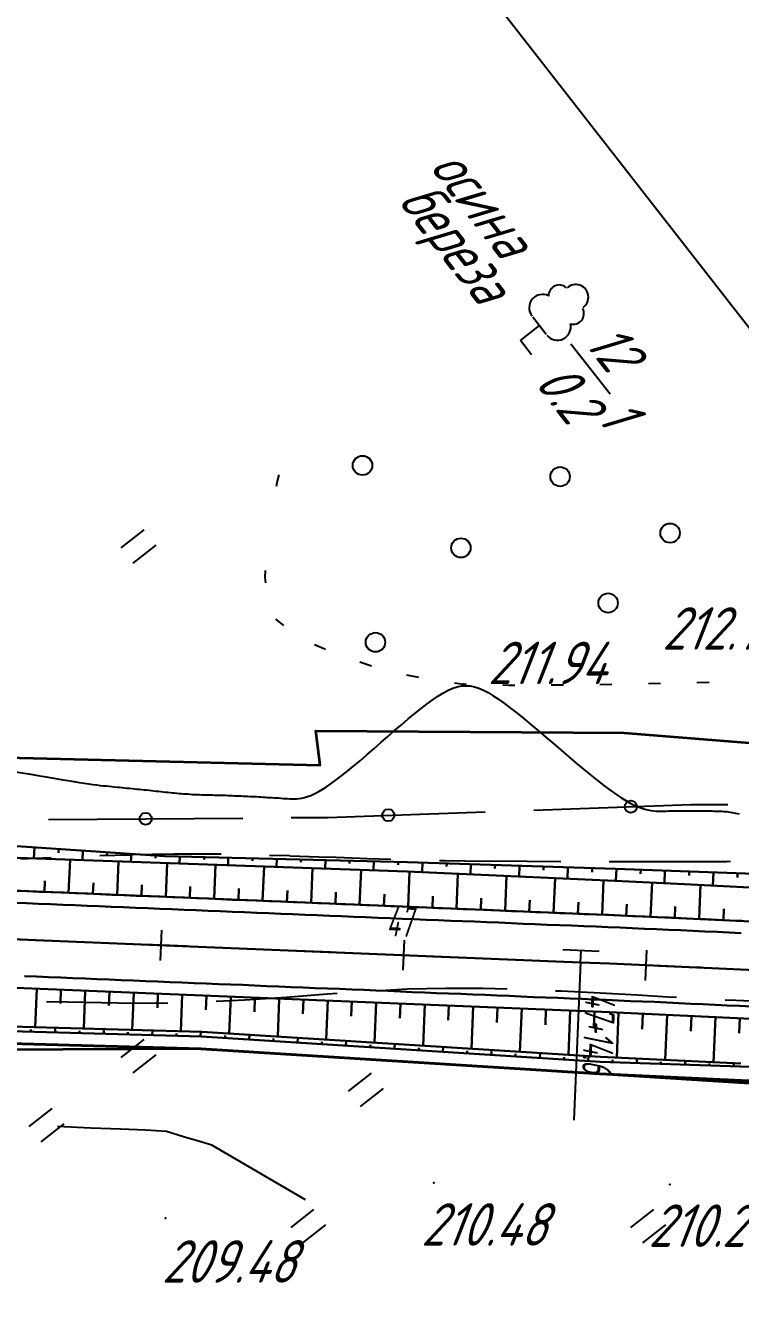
# Model space of a CAD drawing. Header units: millimetres. Extents: x -698 to 8131, y -704 to 4503.
# Drawn here: x 3492 to 3551, y 2545.4 to 2649.9 of the extents above; entities that cross this region are included whole.
import ezdxf

# ---------------------------------------------------------------- set-up
doc = ezdxf.new("R2010")
doc.units = ezdxf.units.MM
doc.linetypes.add('CONTI', pattern=[0])
doc.linetypes.add('STROT', pattern=[1.7, 0.5, -1.2])
for name, color, linetype, lineweight in [('10', 1, 'Continuous', 35), ('КОПИЯ_ОСЬ_13_ОТКОСЫ', 7, 'Continuous', 30), ('ОСЬ_ВЕРХ_ПОКРЫТИЯ_ГРАНИЦЫ_ПОЛОС', 7, 'Continuous', 30), ('ОСЬ_ВЕРХ_ПОКРЫТИЯ_ОСЬ', 1, 'Continuous', 30)]:
    doc.layers.add(name, color=color, linetype=linetype, lineweight=lineweight)
for name, color, linetype in [('_Ростелеком', 6, 'Continuous'), ('GOR_BDEFAULT', 212, 'CONTI'), ('NAD_MDEFAULT', 7, 'CONTI'), ('PI_OTDEFAULT', 172, 'CONTI'), ('PI_TTDEFAULT', 5, 'CONTI'), ('PLN_O', 7, 'CONTI'), ('SIT_LDEFAULT', 7, 'CONTI'), ('USLZNDEFAULT', 7, 'CONTI'), ('ZAPSKDEFAULT', 7, 'CONTI'), ('ОСЬ_ВЕРХ_ПОКРЫТИЯ_ПИКЕТЫ', 1, 'Continuous'), ('ОСЬ_ВЕРХ_ПОКРЫТИЯ_РАЗБИВКА_КРИВ', 1, 'Continuous'), ('разметка', 7, 'Continuous')]:
    doc.layers.add(name, color=color, linetype=linetype)
doc.styles.add('eskd', font='isocpeui.ttf', dxfattribs={"width": 1.2})
doc.styles.get("Standard").update_dxf_attribs({"font": 'isocpeui.ttf'})
doc.styles.add('STYLE1', font='isocpeui.ttf', dxfattribs={"width": 0.9})
doc.linetypes.add('кабель_связи_проект.', pattern='A,10,-1,["/",STYLE1,S=3,R=0,X=0,Y=-1.5],-4.1', length=15.1)

# ---------------------------------------------------------------- blocks, each defined once
blk = doc.blocks.new('BL_2011')
at = {"color": 0}
for p, q in [((0, 0), (0, 2.4)), ((1.6, 0), (1.6, 2.4))]:
    blk.add_line(p, q, dxfattribs=at)
blk = doc.blocks.new('BL_2002')
at = {"color": 0}
blk.add_circle((0, 0), 0.8, dxfattribs=at)
blk = doc.blocks.new('BL_104')
at = {"color": 0}
for p, q in [((-0.9, 2), (0.9, 2)), ((0, 0), (0, 2)), ((1.5, 0), (0, 0))]:
    blk.add_line(p, q, dxfattribs=at)
for centre, radius, start, end in [((0, 5.8), 1.04, 358, 185), ((-0.94, 4.8), 0.88, 100, 235), ((0.94, 4.8), 0.88, 305, 80), ((-1, 3.1), 1.1, 115, 270), ((1, 3.1), 1.1, 270, 65)]:
    blk.add_arc(centre, radius, start, end, dxfattribs=at)

msp = doc.modelspace()

# ---------------------------------------------------------------- linework, layer by layer
at = {"linetype": 'Continuous'}
msp.add_line((3654.79, 2493), (3495.66, 2696.68), dxfattribs=at)
at = {"layer": '10'}
for points in [[(3061.58, 2646.56), (3212.79, 2609.87), (3273.66, 2602.11), (3271.1, 2595.66), (3409.29, 2591.52), (3516.34, 2588.93), (3515.98, 2591.76), (3541.39, 2591.59), (3593.98, 2587.39), (3634.4, 2583.02), (3633.88, 2573.98), (3679.52, 2569.54), (3719.52, 2565.64), (3757.02, 2562)], [(3742.66, 2545.46), (3674.27, 2552.24), (3633.71, 2556.25), (3575.63, 2561.19), (3506.5, 2565.56), (3466.7, 2565.36), (3412.55, 2565.96), (3379.5, 2567.81), (3348.97, 2569.96), (3318.1, 2572.35), (3295.08, 2574.17), (3259.31, 2576.72), (3254.19, 2574.07), (3227.76, 2577.13), (3233.08, 2580.86), (3171.83, 2595.07), (3065.79, 2626.56)]]:
    msp.add_lwpolyline(points, dxfattribs=at)
at = {"layer": '_Ростелеком', "linetype": 'кабель_связи_проект.', "lineweight": 40, "ltscale": 0.25}
msp.add_lwpolyline([(3065.79, 2626.56), (3149.95, 2601.57), (3171.83, 2595.07), (3208.03, 2586.68), (3233.08, 2580.86), (3259.31, 2576.72), (3277.2, 2575.45), (3295.47, 2574.14), (3315.84, 2572.53), (3357.3, 2570.12), (3488.79, 2566.05), (3506.5, 2565.56), (3539.35, 2563.49), (3578, 2561.68), (3640.62, 2556.87), (3702.25, 2549.47), (3742.66, 2545.46)], dxfattribs=at)
at = {"layer": 'GOR_BDEFAULT', "color": 212, "flags": 128}
for points, elevation in [([(3464.43, 2592.01), (3465.13, 2592.04), (3465.75, 2592.06), (3466.29, 2592.08), (3466.76, 2592.09), (3467.17, 2592.1), (3467.52, 2592.1), (3467.82, 2592.1), (3468.07, 2592.1), (3468.28, 2592.09), (3468.45, 2592.08), (3468.6, 2592.07), (3468.72, 2592.05), (3468.83, 2592.04), (3468.92, 2592.02), (3469.01, 2592), (3469.1, 2591.99), (3469.19, 2591.97), (3469.28, 2591.95), (3469.37, 2591.94), (3469.46, 2591.92), (3469.55, 2591.9), (3469.64, 2591.88), (3469.74, 2591.87), (3469.83, 2591.85), (3469.92, 2591.83), (3470.02, 2591.82), (3470.11, 2591.8), (3470.21, 2591.78), (3470.31, 2591.76), (3470.4, 2591.75), (3470.5, 2591.73), (3470.6, 2591.71), (3470.7, 2591.69), (3470.8, 2591.68), (3470.9, 2591.66), (3471, 2591.64), (3471.1, 2591.62), (3471.2, 2591.61), (3471.31, 2591.59), (3471.41, 2591.57), (3471.52, 2591.55), (3471.62, 2591.54), (3471.73, 2591.52), (3471.84, 2591.5), (3471.95, 2591.48), (3472.06, 2591.47), (3472.17, 2591.45), (3472.28, 2591.43), (3472.39, 2591.41), (3472.51, 2591.4), (3472.62, 2591.38), (3472.74, 2591.36), (3472.86, 2591.34), (3472.98, 2591.33), (3473.1, 2591.31), (3473.22, 2591.29), (3473.35, 2591.27), (3473.47, 2591.26), (3473.6, 2591.24), (3473.72, 2591.22), (3473.85, 2591.2), (3473.99, 2591.18), (3474.12, 2591.17), (3474.25, 2591.15), (3474.39, 2591.13), (3474.53, 2591.11), (3474.67, 2591.09), (3474.81, 2591.07), (3474.95, 2591.05), (3475.09, 2591.03), (3475.24, 2591.01), (3475.39, 2591), (3475.53, 2590.98), (3475.69, 2590.96), (3475.84, 2590.94), (3475.99, 2590.92), (3476.15, 2590.9), (3476.3, 2590.87), (3476.46, 2590.85), (3476.62, 2590.83), (3476.79, 2590.81), (3476.95, 2590.79), (3477.12, 2590.77), (3477.28, 2590.75), (3477.45, 2590.73), (3477.62, 2590.7), (3477.79, 2590.68), (3477.97, 2590.66), (3478.14, 2590.64), (3478.32, 2590.62), (3478.49, 2590.59), (3478.68, 2590.57), (3478.87, 2590.55), (3479.07, 2590.52), (3479.3, 2590.49), (3479.54, 2590.46), (3479.8, 2590.42), (3480.09, 2590.37), (3480.41, 2590.32), (3480.76, 2590.27), (3481.15, 2590.2), (3481.59, 2590.13), (3482.07, 2590.05), (3482.59, 2589.96), (3483.17, 2589.86), (3483.8, 2589.74), (3484.48, 2589.62), (3485.2, 2589.49), (3485.96, 2589.35), (3486.74, 2589.21), (3487.54, 2589.07), (3488.35, 2588.92), (3489.17, 2588.77), (3489.98, 2588.62), (3490.79, 2588.47), (3491.57, 2588.33), (3492.33, 2588.2), (3493.06, 2588.07), (3493.75, 2587.95), (3494.39, 2587.84), (3494.99, 2587.74), (3495.53, 2587.65), (3496.02, 2587.57), (3496.47, 2587.5), (3496.88, 2587.44), (3497.26, 2587.38), (3497.6, 2587.34), (3497.91, 2587.3), (3498.2, 2587.26), (3498.46, 2587.23), (3498.71, 2587.21), (3498.94, 2587.18), (3499.16, 2587.16), (3499.38, 2587.14), (3499.59, 2587.12), (3499.79, 2587.1), (3500, 2587.08), (3500.21, 2587.06), (3500.41, 2587.04), (3500.62, 2587.02), (3500.83, 2587), (3501.03, 2586.98), (3501.23, 2586.96), (3501.43, 2586.94), (3501.64, 2586.92), (3501.84, 2586.9), (3502.03, 2586.88), (3502.23, 2586.86), (3502.43, 2586.84), (3502.62, 2586.82), (3502.82, 2586.79), (3503.01, 2586.77), (3503.2, 2586.75), (3503.39, 2586.73), (3503.58, 2586.71), (3503.77, 2586.69), (3503.96, 2586.67), (3504.15, 2586.65), (3504.33, 2586.64), (3504.52, 2586.62), (3504.7, 2586.6), (3504.89, 2586.59), (3505.07, 2586.57), (3505.26, 2586.56), (3505.44, 2586.55), (3505.62, 2586.53), (3505.8, 2586.52), (3505.99, 2586.52), (3506.17, 2586.51), (3506.35, 2586.5), (3506.53, 2586.49), (3506.72, 2586.49), (3506.9, 2586.48), (3507.08, 2586.48), (3507.26, 2586.47), (3507.44, 2586.47), (3507.63, 2586.46), (3507.81, 2586.46), (3507.99, 2586.45), (3508.17, 2586.45), (3508.35, 2586.44), (3508.53, 2586.44), (3508.72, 2586.43), (3508.9, 2586.42), (3509.08, 2586.42), (3509.26, 2586.41), (3509.45, 2586.4), (3509.63, 2586.4), (3509.81, 2586.39), (3509.99, 2586.38), (3510.18, 2586.37), (3510.36, 2586.36), (3510.54, 2586.35), (3510.72, 2586.35), (3510.91, 2586.34), (3511.09, 2586.33), (3511.27, 2586.32), (3511.45, 2586.31), (3511.64, 2586.29), (3511.82, 2586.28), (3512, 2586.27), (3512.18, 2586.26), (3512.37, 2586.25), (3512.55, 2586.24), (3512.73, 2586.23), (3512.91, 2586.22), (3513.1, 2586.2), (3513.28, 2586.19), (3513.46, 2586.18), (3513.64, 2586.17), (3513.83, 2586.16), (3514.01, 2586.15), (3514.2, 2586.15), (3514.4, 2586.16), (3514.6, 2586.18), (3514.82, 2586.21), (3515.05, 2586.26), (3515.3, 2586.34), (3515.56, 2586.43), (3515.85, 2586.56), (3516.16, 2586.72), (3516.49, 2586.91), (3516.85, 2587.13), (3517.24, 2587.4), (3517.66, 2587.71), (3518.12, 2588.06), (3518.6, 2588.45), (3519.11, 2588.87), (3519.65, 2589.32), (3520.2, 2589.8), (3520.76, 2590.28), (3521.33, 2590.78), (3521.9, 2591.28), (3522.47, 2591.78), (3523.04, 2592.26), (3523.59, 2592.73), (3524.14, 2593.18), (3524.66, 2593.6), (3525.16, 2593.99), (3525.64, 2594.33), (3526.08, 2594.64), (3526.5, 2594.89), (3526.89, 2595.1), (3527.27, 2595.26), (3527.63, 2595.38), (3527.99, 2595.45), (3528.34, 2595.47), (3528.69, 2595.45), (3529.04, 2595.39), (3529.41, 2595.27), (3529.78, 2595.11), (3530.18, 2594.91), (3530.6, 2594.65), (3531.04, 2594.36), (3531.52, 2594.01), (3532.03, 2593.62), (3532.57, 2593.2), (3533.14, 2592.74), (3533.73, 2592.25), (3534.33, 2591.74), (3534.95, 2591.21), (3535.58, 2590.68), (3536.2, 2590.15), (3536.82, 2589.61), (3537.44, 2589.09), (3538.04, 2588.59), (3538.63, 2588.11), (3539.19, 2587.66), (3539.72, 2587.24), (3540.22, 2586.86), (3540.69, 2586.53), (3541.12, 2586.25), (3541.51, 2586), (3541.88, 2585.8), (3542.22, 2585.63), (3542.54, 2585.49), (3542.83, 2585.38), (3543.1, 2585.29), (3543.35, 2585.23), (3543.59, 2585.19), (3543.82, 2585.16), (3544.03, 2585.14), (3544.24, 2585.14), (3544.44, 2585.14), (3544.64, 2585.14), (3544.84, 2585.14), (3545.04, 2585.15), (3545.24, 2585.15), (3545.43, 2585.15), (3545.63, 2585.15), (3545.83, 2585.16), (3546.02, 2585.16), (3546.21, 2585.16), (3546.41, 2585.16), (3546.6, 2585.16), (3546.79, 2585.16), (3546.98, 2585.16), (3547.17, 2585.16), (3547.36, 2585.16), (3547.55, 2585.16), (3547.74, 2585.16), (3547.93, 2585.16), (3548.11, 2585.16), (3548.29, 2585.15), (3548.47, 2585.15), (3548.64, 2585.15), (3548.81, 2585.14), (3548.98, 2585.14), (3549.14, 2585.13), (3549.29, 2585.13), (3549.44, 2585.12), (3549.58, 2585.11), (3549.72, 2585.11), (3549.84, 2585.1), (3549.96, 2585.09), (3550.87, 2584.92)], 212), ([(3515.12, 2553.11), (3507.4, 2557.61), (3506.31, 2557.93), (3505.08, 2558.31), (3503.68, 2558.75), (3501.97, 2558.84), (3499.88, 2558.93), (3497.44, 2559.02), (3494.68, 2559.15)], 210)]:
    msp.add_lwpolyline(points, dxfattribs=dict(at, elevation=elevation))
at = {"layer": 'NAD_MDEFAULT', "color": 0}
msp.add_line((3536.99, 2623.64), (3540.22, 2619.51), dxfattribs=at)
at = {"layer": 'PI_TTDEFAULT', "color": 5}
for p in [(3528.15, 2595.61, 211.94), (3525.69, 2554.5, 210.48), (3545.14, 2554.36, 210.26), (3503.58, 2551.59, 209.48)]:
    msp.add_point(p, dxfattribs=at)
at = {"layer": 'PLN_O'}
for p, q in [((3533.94, 2585.22), (3546.92, 2585.67)), ((3546.92, 2585.67), (3549.93, 2585.67)), ((3493.95, 2584.45), (3509.95, 2584.57)), ((3513.95, 2584.6), (3516.93, 2584.62)), ((3516.93, 2584.62), (3529.94, 2585.08))]:
    msp.add_line(p, q, dxfattribs=at)
for centre in [(3541.94, 2585.5), (3501.95, 2584.51), (3521.95, 2584.8)]:
    msp.add_circle(centre, 0.5, dxfattribs=at)
at = {"layer": 'SIT_LDEFAULT', "color": 7}
for p, q in [((3512.93, 2612.86), (3512.8, 2612.33)), ((3512.8, 2612.33), (3512.7, 2611.88)), ((3511.8, 2604.96), (3511.78, 2604.38)), ((3511.78, 2604.38), (3511.83, 2603.96)), ((3512.66, 2600.96), (3513.31, 2600.42)), ((3515.86, 2598.86), (3516.78, 2598.47)), ((3519.6, 2597.43), (3520.47, 2597.14)), ((3520.47, 2597.14), (3520.55, 2597.12)), ((3523.45, 2596.37), (3524.43, 2596.17)), ((3527.39, 2595.7), (3528.15, 2595.6)), ((3528.15, 2595.61), (3528.38, 2595.6)), ((3531.38, 2595.53), (3531.88, 2595.51)), ((3531.88, 2595.51), (3532.38, 2595.52)), ((3535.38, 2595.53), (3536.38, 2595.54)), ((3539.38, 2595.58), (3540.38, 2595.6)), ((3543.38, 2595.65), (3544.38, 2595.67)), ((3547.38, 2595.73), (3548.38, 2595.75)), ((3500.67, 2581.52), (3498.18, 2581.44)), ((3504.26, 2581.6), (3500.67, 2581.53)), ((3507.45, 2581.6), (3504.26, 2581.6)), ((3508.17, 2581.59), (3507.45, 2581.6)), ((3513.83, 2581.44), (3512.16, 2581.49)), ((3517.02, 2581.32), (3513.83, 2581.43)), ((3520.22, 2581.21), (3517.02, 2581.33)), ((3494.17, 2581.29), (3491.65, 2581.19)), ((3522.15, 2581.15), (3520.22, 2581.21)), ((3526.6, 2581.04), (3526.16, 2581.05)), ((3529.91, 2580.99), (3526.6, 2581.03)), ((3533.38, 2580.98), (3529.91, 2581)), ((3536.16, 2580.96), (3533.38, 2580.98)), ((3540.42, 2580.96), (3540.16, 2580.96)), ((3543.81, 2580.96), (3540.42, 2580.96)), ((3546.97, 2580.96), (3543.81, 2580.96)), ((3549.81, 2580.97), (3546.97, 2580.96)), ((3550.16, 2580.98), (3549.81, 2580.97)), ((3510.12, 2569.59), (3513.54, 2569.82)), ((3513.54, 2569.82), (3516.93, 2570.07)), ((3516.93, 2570.07), (3517.74, 2570.13)), ((3521.73, 2570.39), (3523.52, 2570.49)), ((3523.52, 2570.48), (3526.65, 2570.56)), ((3526.65, 2570.56), (3529.77, 2570.54)), ((3529.77, 2570.54), (3531.73, 2570.49)), ((3535.73, 2570.34), (3536.21, 2570.32)), ((3536.21, 2570.33), (3539.4, 2570.17)), ((3539.4, 2570.16), (3542.48, 2569.99)), ((3542.48, 2569.99), (3545.39, 2569.82)), ((3545.39, 2569.83), (3545.71, 2569.81)), ((3493.77, 2569.46), (3495.5, 2569.41)), ((3495.5, 2569.41), (3499.7, 2569.33)), ((3499.7, 2569.33), (3503.35, 2569.32)), ((3503.35, 2569.32), (3503.77, 2569.33)), ((3507.76, 2569.47), (3510.12, 2569.6)), ((3549.71, 2569.6), (3550.59, 2569.56)), ((3550.59, 2569.56), (3553.12, 2569.44))]:
    msp.add_line(p, q, dxfattribs=at)
at = {"layer": 'КОПИЯ_ОСЬ_13_ОТКОСЫ'}
for p, q in [((3492.49, 2566.95), (3492.49, 2567.15)), ((3494.49, 2566.89), (3494.5, 2567.29)), ((3496.49, 2566.84), (3496.49, 2567.04)), ((3498.49, 2566.78), (3498.5, 2567.18)), ((3500.49, 2566.73), (3500.49, 2566.93)), ((3502.48, 2566.67), (3502.5, 2567.07)), ((3504.48, 2566.62), (3504.49, 2566.82)), ((3506.48, 2566.56), (3506.49, 2566.96)), ((3510.48, 2566.31), (3510.5, 2566.71)), ((3508.48, 2566.44), (3508.49, 2566.64)), ((3512.47, 2566.19), (3512.48, 2566.39)), ((3514.47, 2566.06), (3514.49, 2566.46)), ((3516.46, 2565.94), (3516.48, 2566.14)), ((3518.46, 2565.81), (3518.48, 2566.21)), ((3520.46, 2565.68), (3520.47, 2565.88)), ((3522.45, 2565.56), (3522.48, 2565.96)), ((3526.44, 2565.31), (3526.47, 2565.7)), ((3524.45, 2565.43), (3524.46, 2565.63)), ((3528.44, 2565.18), (3528.45, 2565.38)), ((3530.44, 2565.05), (3530.46, 2565.45)), ((3532.43, 2564.93), (3532.44, 2565.13)), ((3534.43, 2564.8), (3534.45, 2565.2)), ((3536.42, 2564.67), (3536.44, 2564.87)), ((3538.42, 2564.55), (3538.44, 2564.95)), ((3540.42, 2564.45), (3540.42, 2564.65)), ((3542.42, 2564.39), (3542.43, 2564.75)), ((3544.41, 2564.32), (3544.42, 2564.49)), ((3546.41, 2564.25), (3546.42, 2564.56)), ((3548.41, 2564.19), (3548.42, 2564.33)), ((3550.41, 2564.12), (3550.42, 2564.37))]:
    msp.add_line(p, q, dxfattribs=at)
for points in [[(3368.55, 2587.08), (3378.54, 2586.68), (3403.63, 2585.73), (3463.58, 2583.38), (3483.57, 2582.78), (3503.53, 2581.43), (3523.53, 2580.93), (3540.67, 2580.37), (3548.32, 2580.11), (3555.96, 2579.82), (3563.6, 2579.51), (3573.61, 2578.75), (3583.62, 2577.94), (3593.64, 2577.31), (3603.65, 2576.64), (3613.65, 2575.77), (3623.65, 2574.86), (3633.64, 2573.92), (3643.62, 2572.94), (3653.61, 2572), (3663.6, 2571.01), (3668.14, 2570.61)], [(3368.41, 2583.61), (3540.51, 2576.56), (3557.26, 2575.79), (3574.01, 2574.88), (3590.74, 2573.84), (3607.47, 2572.66), (3624.19, 2571.36), (3640.89, 2569.92), (3657.59, 2568.34), (3674.27, 2566.64), (3690.94, 2564.8), (3707.59, 2562.83), (3724.23, 2560.72), (3740.84, 2558.49)], [(3483.52, 2581.55), (3523.5, 2580.17), (3540.63, 2579.39), (3546.36, 2579.12), (3554.95, 2578.68), (3563.53, 2578.21), (3573.55, 2577.67), (3583.57, 2577.08), (3593.57, 2576.35), (3603.57, 2575.58), (3613.1, 2574.84), (3622.62, 2574.07), (3630.24, 2573.42), (3637.85, 2572.76), (3642.61, 2572.32), (3653.55, 2571.32), (3663.53, 2570.35), (3673.53, 2569.48), (3683.52, 2568.55), (3693.49, 2567.4), (3703.45, 2566.21), (3713.41, 2564.99), (3723.36, 2563.73), (3733.31, 2562.46)], [(3483.52, 2581.55), (3523.5, 2580.17), (3540.63, 2579.39), (3546.36, 2579.12), (3554.95, 2578.68), (3563.53, 2578.21), (3573.55, 2577.67), (3583.57, 2577.08), (3593.57, 2576.35), (3603.57, 2575.58), (3613.1, 2574.84), (3622.62, 2574.07), (3630.24, 2573.42), (3637.85, 2572.76), (3642.61, 2572.32), (3653.55, 2571.32), (3663.53, 2570.35), (3673.53, 2569.48), (3683.52, 2568.55), (3693.49, 2567.4), (3703.45, 2566.21), (3713.41, 2564.99), (3723.36, 2563.73), (3733.31, 2562.46)], [(3492.79, 2582.16), (3492.73, 2581.23)], [(3494.78, 2582.02), (3494.76, 2581.71)], [(3496.78, 2581.89), (3496.73, 2581.1)], [(3498.77, 2581.75), (3498.76, 2581.49)], [(3500.77, 2581.62), (3500.73, 2580.96)], [(3502.77, 2581.48), (3502.75, 2581.26)], [(3504.76, 2581.4), (3504.75, 2580.82)], [(3506.76, 2581.35), (3506.76, 2581.16)], [(3495.6, 2578.4), (3495.72, 2581.13)], [(3499.6, 2578.23), (3499.71, 2580.99)], [(3503.6, 2578.07), (3503.71, 2580.85)], [(3507.59, 2577.91), (3507.71, 2580.72)], [(3508.76, 2581.3), (3508.75, 2580.68)], [(3510.76, 2581.25), (3510.76, 2581.05)], [(3511.59, 2577.74), (3511.71, 2580.58)], [(3512.76, 2581.2), (3512.74, 2580.54)], [(3514.76, 2581.15), (3514.75, 2580.93)], [(3515.59, 2577.58), (3515.7, 2580.44)], [(3516.76, 2581.1), (3516.74, 2580.41)], [(3518.76, 2581.05), (3518.75, 2580.82)], [(3519.58, 2577.42), (3519.7, 2580.3)], [(3520.76, 2581), (3520.74, 2580.27)], [(3522.76, 2580.95), (3522.75, 2580.71)], [(3524.76, 2580.89), (3524.73, 2580.12)], [(3526.76, 2580.83), (3526.75, 2580.57)], [(3528.75, 2580.76), (3528.73, 2579.93)], [(3530.75, 2580.7), (3530.74, 2580.42)], [(3532.75, 2580.63), (3532.72, 2579.75)], [(3534.75, 2580.57), (3534.74, 2580.27)], [(3536.75, 2580.5), (3536.72, 2579.57)], [(3538.75, 2580.44), (3538.74, 2580.12)], [(3540.75, 2580.37), (3540.71, 2579.39)], [(3542.75, 2580.3), (3542.74, 2579.97)], [(3493.61, 2578.48), (3493.64, 2579.38)], [(3497.6, 2578.32), (3497.64, 2579.23)], [(3523.58, 2577.25), (3523.7, 2580.16)], [(3527.58, 2577.09), (3527.69, 2579.98)], [(3531.57, 2576.92), (3531.69, 2579.8)], [(3535.57, 2576.76), (3535.69, 2579.62)], [(3539.57, 2576.6), (3539.68, 2579.43)], [(3543.56, 2576.43), (3543.69, 2579.25)], [(3544.75, 2580.23), (3544.71, 2579.2)], [(3546.74, 2580.16), (3546.73, 2579.82)], [(3548.74, 2580.09), (3548.7, 2579)], [(3550.74, 2580.02), (3550.73, 2579.66)], [(3501.6, 2578.15), (3501.64, 2579.07)], [(3505.59, 2577.99), (3505.63, 2578.92)], [(3509.59, 2577.82), (3509.63, 2578.76)], [(3513.59, 2577.66), (3513.63, 2578.61)], [(3517.59, 2577.5), (3517.62, 2578.45)], [(3521.58, 2577.33), (3521.62, 2578.3)], [(3547.56, 2576.25), (3547.69, 2579.05)], [(3525.58, 2577.17), (3525.62, 2578.14)], [(3529.57, 2577.01), (3529.61, 2577.97)], [(3533.57, 2576.84), (3533.61, 2577.8)], [(3537.57, 2576.68), (3537.61, 2577.63)], [(3541.56, 2576.51), (3541.61, 2577.46)], [(3545.56, 2576.34), (3545.6, 2577.28)], [(3351.09, 2576.32), (3540.18, 2568.57), (3557.09, 2567.78), (3573.99, 2566.87), (3590.88, 2565.81), (3607.76, 2564.62), (3624.64, 2563.29), (3641.5, 2561.83), (3658.35, 2560.23), (3675.19, 2558.5), (3692.01, 2556.62), (3708.82, 2554.62), (3725.61, 2552.47), (3742.38, 2550.2)], [(3549.56, 2576.16), (3549.6, 2577.09)], [(3492.97, 2570.5), (3492.84, 2567.34)], [(3494.97, 2570.42), (3494.92, 2569.29)], [(3496.97, 2570.34), (3496.84, 2567.23)], [(3498.97, 2570.26), (3498.92, 2569.11)], [(3500.97, 2570.17), (3500.84, 2567.12)], [(3502.96, 2570.09), (3502.92, 2568.94)], [(3504.96, 2570.01), (3504.84, 2567.01)], [(3506.96, 2569.93), (3506.91, 2568.76)], [(3508.96, 2569.85), (3508.83, 2566.82)], [(3510.96, 2569.76), (3510.91, 2568.59)], [(3512.96, 2569.68), (3512.83, 2566.57)], [(3514.95, 2569.6), (3514.91, 2568.42)], [(3516.95, 2569.52), (3516.82, 2566.31)], [(3518.95, 2569.44), (3518.9, 2568.25)], [(3520.95, 2569.35), (3520.81, 2566.06)], [(3522.95, 2569.27), (3522.9, 2568.07)], [(3524.95, 2569.19), (3524.81, 2565.81)], [(3526.94, 2569.11), (3526.89, 2567.9)], [(3528.94, 2569.03), (3528.8, 2565.56)], [(3530.94, 2568.94), (3530.89, 2567.72)], [(3532.94, 2568.86), (3532.79, 2565.3)], [(3534.94, 2568.78), (3534.89, 2567.54)], [(3536.94, 2568.7), (3536.79, 2565.05)], [(3538.93, 2568.62), (3538.88, 2567.36)], [(3540.93, 2568.53), (3540.77, 2564.82)], [(3542.93, 2568.45), (3542.88, 2567.18)], [(3544.93, 2568.36), (3544.76, 2564.64)], [(3546.93, 2568.27), (3546.87, 2567)], [(3548.92, 2568.18), (3548.75, 2564.43)], [(3550.92, 2568.08), (3550.86, 2566.83)], [(3482.47, 2567.64), (3488.83, 2567.45), (3506.57, 2566.96), (3539.43, 2564.89), (3550.99, 2564.35)], [(3482.5, 2567.41), (3488.82, 2567.05), (3506.55, 2566.56), (3539.41, 2564.49), (3550.96, 2564.1)], [(3550.96, 2564.1), (3552.8, 2564.03), (3562.76, 2563.58), (3572.72, 2563.3), (3582.68, 2562.97), (3592.63, 2562.34), (3602.57, 2561.66), (3612.51, 2560.97), (3622.45, 2560.24), (3631.9, 2559.41), (3641.36, 2558.54), (3643.24, 2558.36), (3652.69, 2557.43), (3662.13, 2556.46), (3672.03, 2555.3), (3681.92, 2554.09), (3691.8, 2552.82), (3701.68, 2551.5), (3712.94, 2549.83), (3720.41, 2548.67)]]:
    msp.add_lwpolyline(points, dxfattribs=at)
at = {"layer": 'ОСЬ_ВЕРХ_ПОКРЫТИЯ_ГРАНИЦЫ_ПОЛОС', "linetype": 'Continuous'}
for points in [[(3491.18, 2578.58), (3492.18, 2578.54), (3493.17, 2578.5), (3494.17, 2578.46), (3495.17, 2578.42), (3496.17, 2578.38), (3497.17, 2578.34), (3498.16, 2578.29), (3499.16, 2578.25), (3500.16, 2578.21), (3501.16, 2578.17), (3502.16, 2578.13), (3503.15, 2578.09), (3504.15, 2578.05), (3505.15, 2578.01), (3506.15, 2577.97), (3507.15, 2577.93), (3508.15, 2577.89), (3509.14, 2577.84), (3510.14, 2577.8), (3511.14, 2577.76), (3512.14, 2577.72), (3513.14, 2577.68), (3514.13, 2577.64), (3515.13, 2577.6), (3516.13, 2577.56), (3517.13, 2577.52), (3518.13, 2577.48), (3519.12, 2577.44), (3520.12, 2577.39), (3521.12, 2577.35), (3522.12, 2577.31), (3523.12, 2577.27), (3524.12, 2577.23), (3525.11, 2577.19), (3526.11, 2577.15), (3527.11, 2577.11), (3528.11, 2577.07), (3529.11, 2577.03), (3530.1, 2576.99), (3531.1, 2576.95), (3532.1, 2576.9), (3533.1, 2576.86), (3534.1, 2576.82), (3535.09, 2576.78), (3536.09, 2576.74), (3537.09, 2576.7), (3538.09, 2576.66), (3539.09, 2576.62), (3540.09, 2576.58), (3541.09, 2576.53), (3542.09, 2576.49), (3543.09, 2576.45), (3544.09, 2576.4), (3545.09, 2576.36), (3546.09, 2576.32), (3547.09, 2576.27), (3548.09, 2576.23), (3549.09, 2576.18), (3550.09, 2576.13), (3551.09, 2576.09)], [(3551.04, 2575.09), (3550.04, 2575.13), (3549.04, 2575.18), (3548.04, 2575.23), (3547.04, 2575.27), (3546.04, 2575.32), (3545.04, 2575.36), (3544.04, 2575.41), (3543.05, 2575.45), (3542.05, 2575.49), (3541.05, 2575.54), (3540.05, 2575.58), (3539.05, 2575.62), (3538.05, 2575.66), (3537.05, 2575.7), (3536.05, 2575.74), (3535.05, 2575.78), (3534.06, 2575.82), (3533.06, 2575.86), (3532.06, 2575.91), (3531.06, 2575.95), (3530.06, 2575.99), (3529.06, 2576.03), (3528.07, 2576.07), (3527.07, 2576.11), (3526.07, 2576.15), (3525.07, 2576.19), (3524.07, 2576.23), (3523.08, 2576.27), (3522.08, 2576.31), (3521.08, 2576.35), (3520.08, 2576.4), (3519.08, 2576.44), (3518.09, 2576.48), (3517.09, 2576.52), (3516.09, 2576.56), (3515.09, 2576.6), (3514.09, 2576.64), (3513.09, 2576.68), (3512.1, 2576.72), (3511.1, 2576.76), (3510.1, 2576.8), (3509.1, 2576.85), (3508.1, 2576.89), (3507.11, 2576.93), (3506.11, 2576.97), (3505.11, 2577.01), (3504.11, 2577.05), (3503.11, 2577.09), (3502.12, 2577.13), (3501.12, 2577.17), (3500.12, 2577.21), (3499.12, 2577.25), (3498.12, 2577.3), (3497.13, 2577.34), (3496.13, 2577.38), (3495.13, 2577.42), (3494.13, 2577.46), (3493.13, 2577.5), (3492.13, 2577.54), (3491.14, 2577.58)], [(3551.87, 2569.04), (3550.88, 2569.09), (3549.88, 2569.13), (3548.88, 2569.18), (3547.88, 2569.23), (3546.89, 2569.27), (3545.89, 2569.32), (3544.89, 2569.36), (3543.89, 2569.41), (3542.9, 2569.45), (3541.9, 2569.49), (3540.9, 2569.54), (3539.9, 2569.58), (3538.91, 2569.62), (3537.91, 2569.66), (3536.91, 2569.7), (3535.91, 2569.74), (3534.91, 2569.78), (3533.91, 2569.82), (3532.91, 2569.87), (3531.91, 2569.91), (3530.91, 2569.95), (3529.92, 2569.99), (3528.92, 2570.03), (3527.92, 2570.07), (3526.92, 2570.11), (3525.92, 2570.15), (3524.92, 2570.19), (3523.92, 2570.23), (3522.92, 2570.27), (3521.92, 2570.32), (3520.92, 2570.36), (3519.92, 2570.4), (3518.93, 2570.44), (3517.93, 2570.48), (3516.93, 2570.52), (3515.93, 2570.56), (3514.93, 2570.6), (3513.93, 2570.64), (3512.93, 2570.68), (3511.93, 2570.72), (3510.93, 2570.77), (3509.93, 2570.81), (3508.93, 2570.85), (3507.94, 2570.89), (3506.94, 2570.93), (3505.94, 2570.97), (3504.94, 2571.01), (3503.94, 2571.05), (3502.94, 2571.09), (3501.94, 2571.13), (3500.94, 2571.17), (3499.94, 2571.22), (3498.94, 2571.26), (3497.94, 2571.3), (3496.95, 2571.34), (3495.95, 2571.38), (3494.95, 2571.42), (3493.95, 2571.46), (3492.95, 2571.5), (3491.95, 2571.54)]]:
    msp.add_lwpolyline(points, dxfattribs=at)
at = {"layer": 'ОСЬ_ВЕРХ_ПОКРЫТИЯ_ОСЬ'}
msp.add_lwpolyline([(3368.25, 2579.61), (3537.78, 2572.67), (3537.78, 2572.67, -0.036618), (3842.96, 2537.69)], format="xyb", dxfattribs=at)
at = {"layer": 'ОСЬ_ВЕРХ_ПОКРЫТИЯ_ПИКЕТЫ'}
for p, q in [((3503.18, 2572.83), (3503.28, 2575.33)), ((3523.17, 2572.02), (3523.27, 2574.51)), ((3523.17, 2572.02), (3523.27, 2574.51)), ((3543.15, 2571.19), (3543.25, 2573.69))]:
    msp.add_line(p, q, dxfattribs=at)
at = {"layer": 'ОСЬ_ВЕРХ_ПОКРЫТИЯ_РАЗБИВКА_КРИВ'}
for p, q in [((3536.33, 2573.73), (3539.32, 2573.61)), ((3537.78, 2572.67), (3537.83, 2573.67)), ((3537.78, 2572.67), (3537.25, 2559.68))]:
    msp.add_line(p, q, dxfattribs=at)
at = {"layer": 'разметка', "linetype": 'STROT', "lineweight": 30, "ltscale": 7}
msp.add_lwpolyline([(3406.7, 2578.04), (3537.78, 2572.67, -0.036618), (3842.96, 2537.69, 0.03316), (3928.35, 2525.12, 0.072993), (4015.11, 2533.1, 0.020856), (4064.1, 2547.91, -0.020825), (4113.09, 2562.73, -0.014356), (4129.94, 2566.3, -0.037499), (4219.57, 2573.48), (4284.76, 2575.44, 0.062532), (4334.3, 2581.08, 0.116616), (4374.42, 2603.64, 0.062555), (4404.98, 2643.04, -0.012407), (4435.1, 2687.85, -0.012892), (4450.75, 2708.34, -0.000817), (4471.66, 2733.24, 0.01158), (4492.03, 2758.57, 0.05392), (4507.5, 2786.87, 0.05392)], format="xyb", dxfattribs=at)

# ---------------------------------------------------------------- block references
at = {"layer": 'USLZNDEFAULT', "color": 7, "rotation": 307.9999999999999}
msp.add_blockref('BL_104', (3532.83, 2623.92), dxfattribs=at)
at = {"layer": 'ZAPSKDEFAULT', "color": 7, "rotation": 307.9999999999999}
for name, p in [('BL_2002', (3519.82, 2613.62)), ('BL_2002', (3536.11, 2612.7)), ('BL_2002', (3545.17, 2608.05)), ('BL_2011', (3499.93, 2606.83)), ('BL_2002', (3527.93, 2606.83)), ('BL_2002', (3540.06, 2602.29)), ('BL_2002', (3520.89, 2599.05)), ('BL_2011', (3499.93, 2564.83)), ('BL_2011', (3518.67, 2562.07)), ('BL_2011', (3492.35, 2559.15)), ('BL_2011', (3513.93, 2550.83)), ('BL_2011', (3541.93, 2550.83))]:
    msp.add_blockref(name, p, dxfattribs=at)

# ---------------------------------------------------------------- texts
at = {"layer": 'NAD_MDEFAULT', "color": 7, "style": 'eskd', "oblique": 10, "width": 0.8}
for s, p in [('осина', (3525.26, 2638.2)), (' береза', (3521.55, 2636.83)), (' 12', (3536.94, 2625.1)), (' 0.2', (3532.81, 2621.87)), (' 1', (3537.95, 2618.92))]:
    msp.add_text(s, height=3.5, rotation=308.0521, dxfattribs=at).set_placement(p)
at = {"layer": 'PI_OTDEFAULT', "color": 172, "style": 'eskd', "oblique": 10, "width": 0.8}
for s, p in [('212.72', (3544.51, 2598.44)), ('211.94', (3530.15, 2595.6)), ('210.48', (3524.64, 2549.33)), ('210.26', (3543.37, 2549.23)), ('209.48', (3503.27, 2546.28))]:
    msp.add_text(s, height=3.5, dxfattribs=at).set_placement(p)
at = {"layer": 'ОСЬ_ВЕРХ_ПОКРЫТИЯ_ПИКЕТЫ', "width": 0.6}
msp.add_text('47', height=2.5, rotation=357.6551, dxfattribs=at).set_placement((3521.78, 2574.83))
at = {"layer": 'ОСЬ_ВЕРХ_ПОКРЫТИЯ_РАЗБИВКА_КРИВ', "width": 0.6}
msp.add_text('47+14.6', height=2.5, rotation=267.6551, dxfattribs=at).set_placement((3538.18, 2570.15))

doc.saveas('drawing.dxf')
